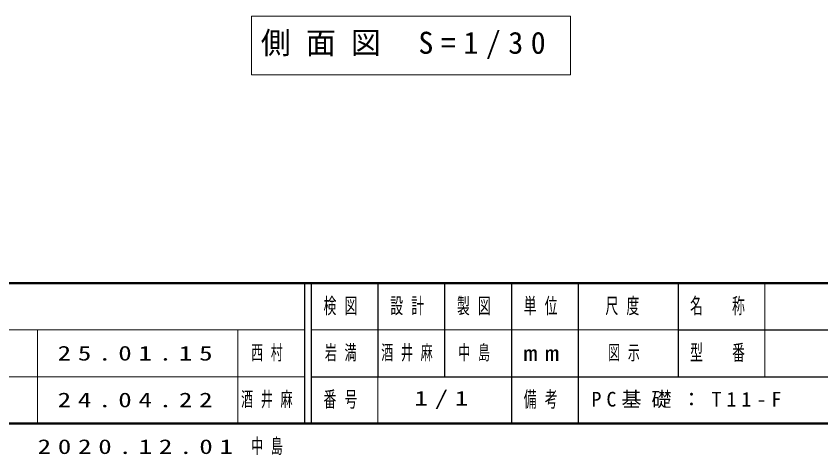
# Model space of a CAD drawing. Units: millimetres on the paper. Extents: x -385 to 0, y -5 to 267.
# Drawn here: x -286.7 to -166.1, y -4.7 to 61 of the extents above; entities that cross this region are included whole.
import ezdxf

# ---------------------------------------------------------------- set-up
doc = ezdxf.new("R2010")
doc.units = ezdxf.units.MM
doc.layers.add('1_30', color=7, linetype='Continuous', lineweight=25)
doc.layers.add('LY_3', color=7, linetype='Continuous', lineweight=13)
doc.layers.add('LY_4', color=7, linetype='Continuous')
doc.styles.add('ＭＳ ゴシック', font='')
doc.styles.get('ＭＳ ゴシック').set_extended_font_data('MS Gothic')

msp = doc.modelspace()

# ---------------------------------------------------------------- linework, layer by layer
at = {"layer": '1_30', "lineweight": 13}
for p, q in [((-251.448, 61.035), (-251.448, 52.235)), ((-203.648, 61.035), (-251.448, 61.035)), ((-203.648, 52.235), (-203.648, 61.035)), ((-251.448, 52.235), (-203.648, 52.235))]:
    msp.add_line(p, q, dxfattribs=at)
at = {"layer": 'LY_3', "lineweight": 50}
for p, q in [((-385, 21), (0, 21)), ((-385, 0), (0, 0))]:
    msp.add_line(p, q, dxfattribs=at)
at = {"layer": 'LY_3', "color": 211, "lineweight": 25}
for p, q in [((-243.5, 21), (-243.5, 0)), ((-242.5, 21), (-242.5, 0)), ((-232.5, 21), (-232.5, 7)), ((-222.5, 21), (-222.5, 7)), ((-212.5, 21), (-212.5, 0)), ((-202.5, 21), (-202.5, 7)), ((-187.5, 21), (-187.5, 7)), ((-187.5, 14), (-70, 14)), ((-242.5, 7), (0, 7))]:
    msp.add_line(p, q, dxfattribs=at)
at = {"layer": 'LY_3'}
for p, q in [((-174.5, 21), (-174.5, 7)), ((-385, 14), (-243.5, 14)), ((-283.5, 14), (-283.5, 0)), ((-253.5, 14), (-253.5, 0)), ((-242.5, 14), (-187.5, 14)), ((-385, 7), (-243.5, 7)), ((-232.5, 7), (-232.5, 0))]:
    msp.add_line(p, q, dxfattribs=at)
at = {"layer": 'LY_3', "lineweight": 25}
msp.add_line((-202.5, 7), (-202.5, 0), dxfattribs=at)

# ---------------------------------------------------------------- texts
at = {"layer": '1_30', "insert": (-250.048, 56.635), "char_height": 3.299, "attachment_point": 4, "style": 'ＭＳ ゴシック'}
msp.add_mtext('\\T1.5;側面図\\~S=1/30', dxfattribs=at)
at = {"layer": 'LY_3', "color": 4, "char_height": 2.346, "attachment_point": 5, "style": 'ＭＳ ゴシック'}
for s, insert in [('\\T1.64;\\W0.6;検図', (-237.5, 17.5)), ('\\T1.64;\\W0.6;設計', (-227.5, 17.5)), ('\\T1.64;\\W0.6;製図', (-217.5, 17.5)), ('\\T1.64;\\W0.6;単位', (-207.5, 17.5)), ('\\T1.64;\\W0.6;尺度', (-195.25, 17.5)), ('\\T1.64;\\W0.6;名\u3000称', (-181, 17.5)), ('\\T1.64;\\W0.6;型\u3000番', (-181, 10.5)), ('\\T1.5;\\W1.35;mm', (-207.5, 10.5)), ('\\T1.64;\\W0.6;番号', (-237.5, 3.5)), ('\\T1.64;\\W0.6;備考', (-207.5, 3.5))]:
    msp.add_mtext(s, dxfattribs=dict(at, insert=insert))
at = {"layer": 'LY_4', "char_height": 2.199, "style": 'ＭＳ ゴシック'}
for s, insert, attachment_point in [('\\T1.5;\\W1.35;25.01.15', (-280.5, 10.5), 4), ('\\T1.64;\\W0.6;西村', (-251.5, 10.5), 4), ('\\T1.64;\\W0.6;岩満', (-237.5, 10.5), 5), ('\\T1.64;\\W0.6;酒井麻', (-232, 10.5), 4), ('\\T1.64;\\W0.6;中島', (-217.5, 10.5), 5), ('\\T1.64;\\W0.6;図示', (-198, 10.5), 4), ('\\T1.64;\\W0.6;酒井麻', (-253, 3.5), 4), ('\\T1.5;\\W1.35;1/1', (-222.5, 3.5), 5), ('\\T1.5;PC基礎：T11-F', (-200.5, 3.5), 4), ('\\T1.5;\\W1.35;24.04.22', (-280.5, 3.5), 4), ('\\T1.5;\\W1.35;2020.12.01', (-283.5, -3.5), 4), ('\\T1.64;\\W0.6;中島', (-251.5, -3.5), 4)]:
    msp.add_mtext(s, dxfattribs=dict(at, insert=insert, attachment_point=attachment_point))

doc.saveas('drawing.dxf')
